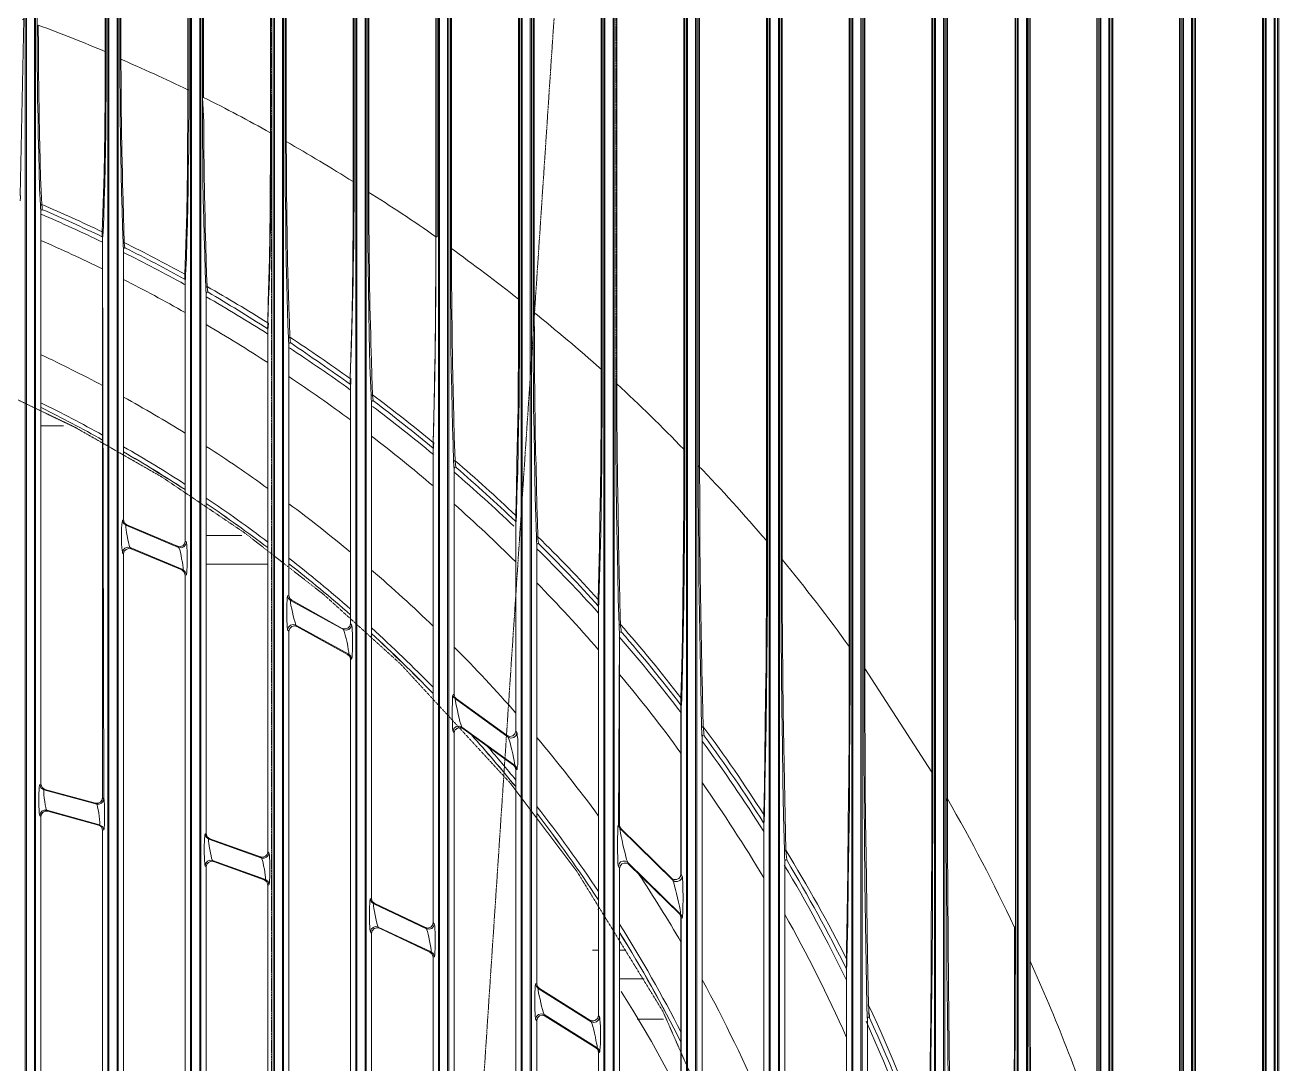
# Model space of a CAD drawing. Header units: millimetres. Extents: x 90740 to 167944, y -39332 to 25855.
# Drawn here: x 138427.2 to 138880.2, y 12309.7 to 12685.2 of the extents above; entities that cross this region are included whole.
import ezdxf

# ---------------------------------------------------------------- set-up
doc = ezdxf.new("R2010")
doc.units = ezdxf.units.MM
doc.linetypes.add('PDF_IMPORT', pattern=[1, 0.8, -0.2])
doc.layers.add('PDF4_Geometry', color=7, linetype='Continuous')

# ---------------------------------------------------------------- blocks, each defined once
blk = doc.blocks.new('200-A_10 bis 12')
at = {"layer": 'PDF4_Geometry', "lineweight": 13}
for p, q in [((6722.87, 2336.02), (6722.87, 3273.81)), ((6724.32, 2336.02), (6724.32, 3273.81)), ((6737.79, 2336.02), (6737.79, 3273.81)), ((6739.26, 2336.02), (6739.26, 3273.81)), ((6752.07, 3089.82), (6752.07, 3273.96)), ((6766.97, 3079.11), (6766.97, 3273.96)), ((6781.91, 3065.79), (6781.91, 3273.96)), ((6782.6, 3273.81), (6782.6, 2336.02)), ((6798.98, 2336.02), (6798.98, 3273.81)), ((6813.92, 2336.02), (6813.92, 3273.81)), ((6826.71, 3031.62), (6826.71, 3273.96)), ((6827.4, 2336.02), (6827.4, 3273.81)), ((6828.89, 2336.02), (6828.89, 3273.81)), ((6841.63, 3017.99), (6841.63, 3273.96)), ((6842.34, 2336.02), (6842.34, 3273.81)), ((6857.24, 3273.81), (6857.24, 2336.02)), ((6872.2, 3273.81), (6872.2, 2336.02)), ((6873.65, 2336.02), (6873.65, 3273.81)), ((6886.44, 2955.22), (6886.44, 3273.96)), ((6887.15, 3273.81), (6887.15, 2336.02)), ((6888.59, 2336.02), (6888.59, 3273.81)), ((6917.01, 2336.02), (6917.01, 3273.81)), ((6948.91, 3273.94), (6948.91, 2564.64)), ((6931.24, 2335.87), (6931.24, 3188.13)), ((6931.44, 3188.13), (6931.44, 2336.07)), ((6931.93, 2336.02), (6931.93, 3188.24)), ((6933.39, 2336.02), (6933.39, 3188.24)), ((6934.08, 3188.33), (6934.08, 2335.87)), ((6946.21, 2335.87), (6946.21, 3188.33)), ((6946.87, 2336.02), (6946.87, 3188.24)), ((6948.31, 2336.02), (6948.31, 3188.24))]:
    blk.add_line(p, q, dxfattribs=at)
for points in [[(6724.52, 2336.22), (6722.67, 2336.22), (6722.67, 3273.61), (6722.41, 3273.79), (6722.41, 3105.6), (6722.16, 3105.6), (6722.41, 3105.6), (6721.74, 3073.79), (6721.81, 3073.72), (6721.78, 3073.3), (6721.74, 3072.92), (6721.72, 3072.79)], [(6724.32, 3273.81), (6724.49, 3273.74), (6724.52, 3273.61), (6724.52, 2336.22), (6724.8, 2336.07), (6724.8, 2508.6), (6724.85, 2511.91), (6724.85, 2515.22), (6724.91, 2518.57), (6724.94, 2521.88), (6725, 2525.14), (6725.11, 2528.43), (6725.18, 2531.6), (6725.27, 2534.78), (6725.4, 2537.8), (6725.45, 2538.35), (6725.47, 2538.73), (6725.51, 2538.8)], [(6725.51, 3071.05), (6725.47, 3071.12), (6725.45, 3071.48), (6725.4, 3072.01), (6725.27, 3075.05), (6725.18, 3078.12), (6725.11, 3081.36), (6725, 3084.69), (6724.98, 3087.86), (6724.91, 3091.06), (6724.87, 3094.35), (6724.85, 3097.74), (6724.8, 3101.14), (6724.8, 3273.79), (6724.52, 3273.61)], [(6737.1, 3273.96), (6737.1, 3090.35), (6737.04, 3087.24), (6737.04, 3085.29), (6736.97, 3081.49), (6736.9, 3077.76), (6736.82, 3074.12), (6736.7, 3070.59), (6736.57, 3067.21), (6736.57, 3066.46), (6736.5, 3066.35), (6736.62, 3066.26), (6736.64, 3066.19), (6736.84, 2964.75), (6736.75, 2964.28), (6736.44, 2963.95), (6736.02, 2963.75), (6735.59, 2963.75), (6735.66, 2963.62), (6735.75, 2963.28), (6735.86, 2962.77), (6735.95, 2962.22), (6736.04, 2961.57), (6736.08, 2960.98), (6736.15, 2960.51), (6736.15, 2960.18), (6736.08, 2960.06), (6736.64, 2959.71), (6736.84, 2959.13)], [(6737.59, 2336.22), (6737.59, 3273.61)], [(6737.3, 3273.79), (6737.3, 3092.46), (6737.24, 3088.82), (6737.21, 3085.24), (6737.17, 3082.11), (6737.1, 3079), (6737.04, 3075.96), (6736.95, 3072.92), (6736.84, 3069.94), (6736.75, 3067.08), (6736.7, 3066.66), (6736.68, 3066.33), (6736.64, 3066.19), (6736.64, 2964.93), (6736.84, 2964.75), (6736.9, 2964.59), (6736.9, 2964.22), (6736.97, 2963.68), (6736.97, 2960.06), (6736.9, 2959.58), (6736.9, 2959.24), (6736.84, 2959.13), (6736.64, 2959.07)], [(6740.43, 3064.11), (6740.41, 3064.22), (6740.35, 3064.57), (6740.35, 3065.17), (6740.21, 3068.15), (6740.15, 3071.21), (6740.06, 3074.41), (6739.99, 3077.69), (6739.92, 3081.02), (6739.86, 3084.35), (6739.81, 3087.8), (6739.79, 3091.33), (6739.75, 3094.9), (6739.75, 3273.79), (6739.48, 3273.61), (6739.48, 2336.22)], [(6752.73, 3273.81), (6752.73, 2336.02), (6752.6, 2336.09), (6752.53, 2336.22), (6752.27, 2336.07), (6752.27, 2520.61), (6752.25, 2524.25), (6752.2, 2527.83), (6752.13, 2531.34), (6752.11, 2534.75), (6752.05, 2538.06), (6751.93, 2541.37), (6751.87, 2544.44), (6751.78, 2547.45), (6751.65, 2550.41), (6751.65, 2550.9), (6751.6, 2551.23), (6751.58, 2551.36)], [(6751.58, 3058.49), (6751.6, 3058.62), (6751.65, 3058.95), (6751.65, 3059.44), (6751.78, 3062.46), (6751.87, 3065.57), (6751.98, 3068.77), (6752.05, 3071.94), (6752.11, 3075.21), (6752.13, 3078.47), (6752.2, 3082.04), (6752.25, 3085.69), (6752.27, 3089.28), (6752.27, 3273.79), (6752.53, 3273.61), (6752.53, 2336.22)], [(6754.22, 3273.81), (6754.22, 2336.02), (6754.36, 2336.09), (6754.42, 2336.22)], [(6755.38, 2952.45), (6755.18, 2952.65), (6755.11, 2952.78), (6755.09, 2953.09), (6755.04, 2953.58), (6755.04, 2954.16), (6755.02, 2954.85), (6755.02, 2956.29), (6755.04, 2957), (6755.04, 2957.56), (6755.09, 2958), (6755.11, 2958.31), (6755.18, 2958.4), (6755.38, 2958.47), (6755.38, 3056.13), (6755.33, 3056.2), (6755.31, 3056.6), (6755.29, 3057.2), (6755.18, 3060.18), (6755.09, 3063.22), (6754.98, 3066.35), (6754.91, 3069.59), (6754.84, 3073.05), (6754.78, 3076.63), (6754.75, 3080.2), (6754.71, 3083.93), (6754.71, 3087.73), (6754.69, 3091.5), (6754.69, 3273.79)], [(6754.42, 3273.61), (6754.42, 2336.22), (6754.69, 2336.07), (6754.69, 2518.37), (6754.71, 2522.01), (6754.71, 2525.7), (6754.75, 2529.29), (6754.78, 2533), (6754.84, 2536.69), (6754.91, 2540.26), (6754.98, 2543.44), (6755.09, 2546.59), (6755.18, 2549.63), (6755.29, 2552.63)], [(6755.38, 3056.13), (6755.47, 3056.31), (6755.66, 3056.31), (6755.64, 3056.4), (6755.58, 3056.73), (6755.51, 3057.31), (6755.44, 3059.58), (6755.38, 3061.93), (6755.29, 3064.79), (6755.18, 3067.75), (6755.18, 3069.26), (6755.15, 3069.66), (6755.04, 3073.9), (6754.98, 3078.23), (6754.95, 3082.6), (6754.91, 3087.04), (6754.69, 3091.5), (6754.89, 3091.5), (6754.89, 3273.96)], [(6767.68, 3273.81), (6767.68, 2336.02), (6767.5, 2336.09), (6767.48, 2336.22)], [(6769.32, 3273.61), (6767.48, 3273.61), (6767.48, 2336.22)], [(6769.12, 3273.81), (6769.12, 2336.02), (6769.27, 2336.09), (6769.32, 2336.22)], [(6769.32, 3273.61), (6769.32, 2336.22), (6769.61, 2336.07), (6769.61, 2530.63), (6769.65, 2534.98), (6769.67, 2539.24), (6769.74, 2543.61), (6769.81, 2547.92), (6769.92, 2552.14), (6770.05, 2557.05), (6770.14, 2559.42), (6770.21, 2561.78), (6770.25, 2562.4), (6770.27, 2562.77), (6770.27, 2608.38)], [(6769.81, 3273.96), (6769.81, 3083.53), (6769.61, 3083.53)], [(6784.28, 2336.22), (6782.4, 2336.22), (6782.4, 3273.61)], [(6784.08, 3273.81), (6784.08, 2336.02), (6784.22, 2336.09), (6784.28, 2336.22)], [(6785.24, 3036.49), (6785.22, 3036.62), (6785.17, 3036.97), (6785.15, 3037.64), (6785.04, 3040.33), (6784.95, 3043.04), (6784.88, 3045.81), (6784.82, 3048.65), (6784.75, 3052.76), (6784.68, 3056.93), (6784.62, 3061.2), (6784.57, 3065.59), (6784.55, 3070.06), (6784.55, 3273.79), (6784.28, 3273.61), (6784.22, 3273.74), (6784.08, 3273.81)], [(6784.28, 3273.61), (6784.28, 2336.22), (6784.55, 2336.07), (6784.55, 2535.35), (6784.75, 2535.35)], [(6785.24, 2946.7), (6785.24, 3036.49), (6785.35, 3036.64), (6785.57, 3036.64), (6785.5, 3036.77), (6785.48, 3037.11), (6785.42, 3037.75), (6785.31, 3041.19), (6785.22, 3044.03), (6785.11, 3046.9), (6785.08, 3048.39), (6785.08, 3048.72), (6784.95, 3053.74), (6784.88, 3058.82), (6784.82, 3064.04), (6784.75, 3069.23), (6784.75, 3273.96)], [(6796.87, 3273.96), (6796.87, 3061.86), (6796.85, 3058.82), (6796.81, 3055.8), (6796.81, 3053.89), (6796.78, 3049.61), (6796.72, 3045.37), (6796.65, 3041.15), (6796.54, 3037.04), (6796.47, 3033.02), (6796.34, 3029.16), (6796.34, 3028.29), (6796.32, 3028.18), (6796.34, 3028.12), (6796.38, 3028.03), (6796.38, 2942.39), (6796.25, 2941.88)], [(6797.54, 3273.81), (6797.54, 2336.02), (6797.41, 2336.09), (6797.34, 2336.22), (6797.07, 2336.07), (6797.07, 2543.5), (6796.87, 2543.5)], [(6798.98, 3273.81), (6799.16, 3273.74), (6799.18, 3273.61), (6799.49, 3273.79), (6799.49, 3059.84), (6799.51, 3055.45), (6799.56, 3051.05), (6799.58, 3046.81), (6799.65, 3042.59), (6799.74, 3038.48), (6799.8, 3035.18), (6799.87, 3031.93), (6799.98, 3028.78), (6800.07, 3025.72), (6800.11, 3025.01), (6800.11, 3024.61), (6800.18, 3024.47)], [(6800.18, 2585.38), (6800.11, 2585.2), (6800.11, 2584.84), (6800.07, 2584.13), (6799.98, 2581.02), (6799.87, 2577.85), (6799.8, 2574.63), (6799.74, 2571.37), (6799.65, 2567.15), (6799.58, 2562.8), (6799.56, 2558.45), (6799.51, 2554.18), (6799.49, 2549.85), (6799.49, 2336.07), (6799.18, 2336.22), (6799.18, 3273.61)], [(6811.77, 3273.96), (6811.77, 3042.79), (6811.75, 3041.13), (6811.75, 3040.73), (6811.7, 3035.58), (6811.61, 3030.49), (6811.5, 3025.54), (6811.41, 3020.66), (6811.28, 3015.95), (6811.28, 3015.04), (6811.24, 3014.9), (6811.28, 3014.84), (6811.28, 2976.96), (6811.15, 2976.45)], [(6811.28, 3014.77), (6811.35, 3014.88), (6811.35, 3015.17), (6811.41, 3015.75), (6811.41, 3015.88), (6811.5, 3019.86), (6811.64, 3023.94), (6811.7, 3028.12), (6811.81, 3032.22), (6811.88, 3036.44), (6811.9, 3040.68), (6811.95, 3044.26), (6811.97, 3047.88), (6811.97, 3273.79), (6812.26, 3273.61), (6812.26, 2336.22)], [(6812.46, 3273.81), (6812.46, 2336.02), (6812.3, 2336.09), (6812.26, 2336.22), (6811.97, 2336.07), (6811.97, 2554.78), (6811.77, 2554.78)], [(6813.92, 3273.81), (6814.06, 3273.74), (6814.12, 3273.61), (6814.41, 3273.79), (6814.41, 3048.39), (6814.46, 3043.97), (6814.48, 3039.62), (6814.52, 3035.33), (6814.59, 3031.13), (6814.66, 3026.94), (6814.72, 3023.1), (6814.81, 3019.32), (6814.92, 3015.64), (6815.01, 3012.04), (6815.01, 3011.57), (6815.03, 3011.17), (6815.08, 3010.82), (6815.08, 2931.31)], [(6815.1, 2599.12), (6815.1, 2678.54), (6815.08, 2678.54), (6815.08, 2599.01), (6815.03, 2598.68), (6815.01, 2598.28), (6815.01, 2597.81), (6814.92, 2594.17), (6814.81, 2590.46), (6814.72, 2586.71), (6814.66, 2582.87), (6814.59, 2578.65), (6814.52, 2574.34), (6814.48, 2569.99), (6814.46, 2565.68), (6814.41, 2561.4), (6814.41, 2336.07), (6814.12, 2336.22), (6814.12, 3273.61)], [(6829.09, 2336.22), (6827.2, 2336.22), (6827.2, 3273.61), (6826.93, 3273.79), (6826.93, 3042.37), (6826.91, 3038.15), (6826.91, 3033.93), (6826.87, 3029.69), (6826.85, 3025.47), (6826.78, 3021.25), (6826.71, 3017.08), (6826.65, 3012.91), (6826.53, 3008.75), (6826.45, 3004.67), (6826.31, 3000.7)], [(6828.89, 3273.81), (6829.02, 3273.74), (6829.09, 3273.61), (6829.09, 2336.22)], [(6829.55, 3273.96), (6829.55, 3039.75), (6829.35, 3039.75), (6829.35, 3033.87), (6829.38, 3027.98), (6829.44, 3022.16), (6829.51, 3016.55), (6829.62, 3011), (6829.71, 3005.51), (6829.82, 3000.81), (6829.95, 2996.19), (6829.98, 2995.72), (6829.98, 2995.32), (6830.02, 2994.94), (6830.04, 2994.74), (6830.04, 2960.04), (6829.84, 2960.11), (6829.78, 2959.98), (6829.75, 2959.71), (6829.71, 2959.2), (6829.71, 2958.53), (6829.69, 2957.76), (6829.69, 2955.11), (6829.71, 2954.31), (6829.71, 2953.63), (6829.75, 2953.05), (6829.78, 2952.67), (6829.84, 2952.52), (6830.04, 2952.14)], [(6842.14, 2336.22), (6842.14, 3273.61)], [(6841.83, 3273.79), (6841.83, 3022.94), (6841.81, 3017.95), (6841.77, 3012.04), (6841.7, 3006.16), (6841.63, 3000.3), (6841.54, 2994.41), (6841.41, 2988.59), (6841.28, 2982.93), (6841.28, 2982.6), (6841.21, 2982), (6841.21, 2981.73), (6841.19, 2981.65), (6841.19, 2951.14), (6841.37, 2950.78), (6841.41, 2950.61), (6841.43, 2950.21), (6841.48, 2949.67), (6841.5, 2948.94), (6841.5, 2948.16), (6841.54, 2947.28), (6841.54, 2946.37), (6841.5, 2945.52), (6841.5, 2944.72), (6841.48, 2944.08), (6841.43, 2943.59), (6841.41, 2943.28), (6841.37, 2943.19), (6841.19, 2943.21), (6841.19, 2879.18)], [(6843.79, 3273.81), (6843.79, 2336.02), (6843.96, 2336.09), (6843.99, 2336.22)], [(6844.98, 2910.69), (6844.98, 2976.05), (6844.94, 2976.09), (6844.94, 2976.29), (6844.92, 2976.72), (6844.87, 2977.65), (6844.79, 2981.4), (6844.72, 2985.22), (6844.59, 2991.57), (6844.47, 2998.03), (6844.39, 3004.54), (6844.34, 3009.6), (6844.32, 3014.7), (6844.27, 3019.83), (6844.27, 3273.79)], [(6843.99, 3273.61), (6843.99, 2336.22), (6844.27, 2336.07), (6844.27, 2591.53), (6844.32, 2598.19), (6844.39, 2604.76), (6844.45, 2611.49), (6844.59, 2618.1), (6844.72, 2624.63), (6844.79, 2628.45), (6844.87, 2632.18), (6844.92, 2633.09), (6844.94, 2633.51), (6844.94, 2633.76), (6844.98, 2633.8)], [(6857.06, 2336.22), (6857.06, 3273.61)], [(6856.57, 3273.96), (6856.57, 3000.3), (6856.55, 2994.59), (6856.51, 2988.91), (6856.44, 2983.24), (6856.37, 2977.83), (6856.31, 2972.41), (6856.22, 2967.13), (6856.11, 2961.89), (6856.11, 2960.51), (6856.09, 2960.44), (6856.11, 2960.38)], [(6856.77, 3273.79), (6856.77, 3000.43), (6856.71, 2994.88), (6856.66, 2989.33), (6856.62, 2983.84), (6856.51, 2978.23), (6856.44, 2972.68), (6856.31, 2967.19), (6856.22, 2961.82), (6856.17, 2961.11), (6856.15, 2960.6), (6856.11, 2960.4), (6856.11, 2902.69)], [(6858.75, 3273.81), (6858.75, 2336.02), (6858.88, 2336.09), (6858.95, 2336.22)], [(6859.88, 2867.28), (6859.88, 2953.71), (6859.84, 2954.05), (6859.82, 2954.58), (6859.82, 2955.38), (6859.68, 2961.69), (6859.55, 2968.04), (6859.48, 2974.45), (6859.39, 2980.94), (6859.33, 2987.62), (6859.26, 2994.41), (6859.22, 3001.21), (6859.22, 3273.79)], [(6858.95, 3273.61), (6858.95, 2336.22), (6859.22, 2336.07), (6859.22, 2608.44), (6859.26, 2615.06), (6859.33, 2621.61), (6859.35, 2628.14), (6859.44, 2634.82), (6859.55, 2641.44), (6859.68, 2647.97), (6859.82, 2654.43), (6859.82, 2655.25), (6859.84, 2655.76), (6859.88, 2656.14), (6859.88, 2742.57)], [(6859.42, 3273.96), (6859.42, 3005.98), (6859.44, 2999.59), (6859.48, 2993.21), (6859.55, 2986.82), (6859.62, 2980.47), (6859.75, 2974.19), (6859.82, 2967.9), (6859.95, 2961.64), (6860.1, 2955.45), (6860.15, 2954.78), (6860.22, 2954.16), (6860.24, 2953.83), (6860.28, 2953.65), (6860.04, 2953.71), (6859.88, 2953.52)], [(6871.54, 3273.96), (6871.54, 2984.42), (6871.52, 2976.58), (6871.47, 2968.79), (6871.38, 2960.38), (6871.27, 2951.98), (6871.18, 2943.72), (6871.05, 2937.6), (6871.05, 2934.07), (6871.01, 2934), (6871.05, 2933.95)], [(6872.01, 2336.22), (6872.01, 3273.61)], [(6871.72, 3273.79), (6871.72, 2985.15), (6871.67, 2978.07), (6871.61, 2970.97), (6871.58, 2963.95), (6871.47, 2956.8), (6871.38, 2949.67), (6871.27, 2942.61), (6871.12, 2935.66), (6871.12, 2934.67), (6871.07, 2934.15), (6871.05, 2933.95), (6871.05, 2860.6)], [(6874.85, 2927.43), (6874.74, 2927.4), (6874.62, 2934.75), (6874.51, 2942.21), (6874.38, 2949.67), (6874.31, 2957.22), (6874.25, 2964.95), (6874.18, 2972.68), (6874.18, 2980.47), (6874.16, 2988.26), (6874.16, 3273.79), (6873.89, 3273.61), (6873.89, 2336.22)], [(6874.36, 3273.96), (6874.36, 2986.26), (6874.38, 2979.87), (6874.43, 2973.47), (6874.45, 2967.1), (6874.51, 2960.73), (6874.62, 2954.43), (6874.71, 2945.37), (6874.87, 2936.37), (6875.05, 2927.43), (6875.07, 2926.74), (6875.11, 2926.1), (6875.18, 2925.56), (6875.18, 2925.27), (6875.2, 2925.16), (6875.2, 2925.21), (6875.18, 2925.3), (6875, 2926.03)], [(6885.95, 2711.8), (6885.97, 2711.77), (6886.01, 2711.6), (6886.01, 2711.15), (6886.04, 2710.47), (6886.08, 2709.69), (6886.08, 2709.42), (6886.17, 2700.96), (6886.28, 2692.44), (6886.41, 2683.91), (6886.48, 2675.32), (6886.57, 2666.59), (6886.61, 2657.87), (6886.64, 2649.08), (6886.64, 2336.07), (6886.95, 2336.22), (6886.95, 3273.61)], [(6887.15, 3273.81), (6886.97, 3273.74), (6886.95, 3273.61), (6886.64, 3273.79), (6886.64, 2960.91), (6886.61, 2952.25), (6886.57, 2943.59), (6886.5, 2935), (6886.41, 2926.29), (6886.28, 2917.64), (6886.17, 2909.02), (6886.08, 2900.45)], [(6888.79, 2336.22), (6888.79, 3273.61), (6889.08, 3273.79), (6889.08, 2956.96), (6889.12, 2949.21), (6889.15, 2941.48), (6889.19, 2933.75), (6889.28, 2926.03), (6889.39, 2913.33), (6889.52, 2900.7), (6889.68, 2888.04), (6889.68, 2886.62), (6889.72, 2885.93), (6889.74, 2885.31)], [(6889.74, 2884.6), (6889.94, 2884.78), (6890.14, 2884.67), (6890.14, 2884.91), (6890.08, 2885.38), (6890.08, 2885.98), (6890.03, 2886.64), (6889.97, 2888.08), (6889.86, 2898.72), (6889.72, 2909.42), (6889.61, 2920.08), (6889.48, 2930.85), (6889.41, 2939.31), (6889.35, 2947.83), (6889.32, 2956.36), (6889.28, 2962.75), (6889.28, 2964.35), (6889.08, 2964.75), (6889.28, 2964.75), (6889.28, 3273.96)], [(6900.91, 2833.58), (6900.96, 2839.93), (6901.02, 2852.67), (6901.11, 2865.37), (6901.18, 2878.05), (6901.25, 2890.68), (6901.31, 2903.36), (6901.33, 2912.88), (6901.38, 2922.45), (6901.38, 2941.57), (6901.58, 2941.57), (6901.58, 3273.79), (6901.87, 3273.61), (6901.87, 2336.22)], [(6902.07, 3273.81), (6902.07, 2336.02), (6901.93, 2336.09), (6901.87, 2336.22), (6901.58, 2336.07), (6901.58, 2668.26), (6901.38, 2668.26)], [(6903.75, 3273.61), (6903.75, 2336.22)], [(6904.51, 2804.91), (6904.49, 2818.5), (6904.44, 2832.07), (6904.42, 2845.01), (6904.35, 2857.91), (6904.29, 2870.83), (6904.18, 2883.73), (6904.15, 2894.03), (6904.09, 2904.36), (6904.04, 2914.71), (6904.02, 2925.03), (6904.02, 3273.79), (6903.75, 3273.61), (6903.69, 3273.74), (6903.55, 3273.81)], [(6903.55, 3273.81), (6903.55, 2336.02), (6903.69, 2336.09), (6903.75, 2336.22)], [(6904.22, 3273.96), (6904.22, 2925.07), (6904.29, 2914.73), (6904.35, 2904.4), (6904.38, 2894.06), (6904.44, 2883.73), (6904.55, 2870.83), (6904.64, 2857.96), (6904.71, 2845.01), (6904.75, 2832.11), (6904.78, 2830.54), (6904.78, 2814.59), (6904.82, 2804.91)], [(6916.3, 2903.89), (6916.3, 3273.96)], [(6918.65, 2336.22), (6916.81, 2336.22), (6916.81, 3273.61), (6916.5, 3273.79), (6916.5, 2891.53), (6916.48, 2879.16), (6916.48, 2866.79), (6916.43, 2854.4), (6916.41, 2837.93), (6916.37, 2821.41), (6916.34, 2804.91), (6916.37, 2800.61), (6916.37, 2784.8), (6916.41, 2769.03), (6916.43, 2753.27), (6916.48, 2741.42), (6916.48, 2729.63), (6916.5, 2717.79), (6916.5, 2336.07), (6916.81, 2336.22), (6916.88, 2336.09), (6917.01, 2336.09)], [(6918.65, 3273.61), (6918.65, 2336.22), (6918.96, 2336.07), (6918.96, 2727.85), (6918.99, 2740.55), (6918.99, 2753.27), (6919.03, 2772.32), (6919.05, 2791.42), (6919.05, 2819.9), (6919.03, 2834.84), (6918.99, 2849.83), (6918.99, 2864.77), (6918.96, 2879.76), (6918.96, 3273.79), (6918.65, 3273.61), (6918.63, 3273.74), (6918.45, 3273.81)], [(6918.45, 3273.81), (6918.45, 2336.02), (6918.63, 2336.09), (6918.65, 2336.22)], [(6919.14, 3273.96), (6919.14, 2892.72), (6919.18, 2886.31), (6919.18, 2873.54), (6919.21, 2860.73), (6919.25, 2842.15), (6919.27, 2823.54), (6919.27, 2779.07), (6919.25, 2762.62), (6919.21, 2746.21), (6919.18, 2729.76), (6919.14, 2715.15)], [(6949.18, 2565.17), (6949.18, 3200.52)], [(6933.59, 2336.22), (6931.71, 2336.22), (6931.71, 3188.04), (6931.44, 3188.13), (6931.44, 2336.07), (6931.71, 2336.22), (6931.77, 2336.09), (6931.93, 2336.09)], [(6948.51, 2336.22), (6946.67, 2336.22), (6946.67, 3188.04), (6946.38, 3188.13), (6946.38, 2336.07), (6946.67, 2336.22), (6946.74, 2336.09), (6946.87, 2336.02), (6946.87, 2336.09)], [(6948.58, 3188.46), (6948.76, 3188.44), (6948.78, 3188.37), (6948.78, 3188.17), (6948.51, 3188.04), (6948.51, 2336.22), (6948.91, 2335.87)], [(6739.95, 3098.5), (6739.99, 3094.28), (6740.01, 3090.04), (6740.06, 3085.89), (6740.1, 3081.76), (6740.21, 3077.76), (6740.21, 3077.36), (6740.23, 3075.87), (6740.35, 3072.92), (6740.41, 3070.06), (6740.48, 3067.61), (6740.57, 3065.26), (6740.63, 3064.7), (6740.68, 3064.37), (6740.7, 3064.31), (6740.55, 3064.31), (6740.43, 3064.11)], [(6751.45, 3010.82), (6751.58, 3011.31), (6751.58, 3058.49), (6751.54, 3058.6), (6751.45, 3058.69), (6751.51, 3058.8), (6751.51, 3059.55), (6751.65, 3063.08), (6751.74, 3066.81), (6751.85, 3070.61), (6751.93, 3074.54), (6751.98, 3078.51), (6752, 3078.91), (6752, 3083.6), (6752.05, 3086.73), (6752.07, 3089.82)], [(6766.5, 3049.65), (6766.48, 3049.78), (6766.41, 3049.85), (6766.43, 3049.96), (6766.48, 3050.25), (6766.48, 3050.76), (6766.57, 3054.54), (6766.68, 3058.47), (6766.77, 3062.48), (6766.88, 3066.66), (6766.9, 3070.88), (6766.9, 3071.25), (6766.94, 3072.79), (6766.94, 3075.94), (6766.97, 3079.11)], [(6781.44, 3039.55), (6781.42, 3039.66), (6781.38, 3039.75), (6781.38, 3040.13), (6781.42, 3040.59), (6781.38, 3040.66), (6781.51, 3044.5), (6781.64, 3048.52), (6781.71, 3052.63), (6781.77, 3056.85), (6781.84, 3061.13), (6781.86, 3065.46), (6781.91, 3065.79)], [(6740.43, 2911.4), (6740.43, 3009.02), (6740.21, 3009.22), (6740.21, 3009.35), (6740.15, 3009.67), (6740.1, 3010.15), (6740.08, 3010.75), (6740.08, 3013.64), (6740.1, 3014.24), (6740.15, 3014.7), (6740.21, 3014.97), (6740.21, 3015.1), (6740.43, 3015.15), (6740.43, 3064.15)], [(6800.18, 2983.58), (6800.18, 3024.47), (6800.27, 3024.67), (6800.51, 3024.61), (6800.47, 3024.76), (6800.4, 3025.14), (6800.34, 3025.81), (6800.18, 3030.22), (6800.11, 3033.33), (6800.05, 3036.51), (6799.98, 3038.11), (6799.98, 3038.51), (6799.87, 3043.52), (6799.8, 3048.65), (6799.74, 3053.83), (6799.71, 3059.04), (6799.69, 3064.31)], [(6814.61, 3052.76), (6814.66, 3047.54), (6814.68, 3042.37), (6814.75, 3037.17), (6814.81, 3032.07), (6814.88, 3027.01), (6814.92, 3026.54), (6814.95, 3024.74), (6815.01, 3021.19), (6815.1, 3017.68), (6815.21, 3014.88), (6815.28, 3012.11), (6815.3, 3011.66), (6815.34, 3011.31), (6815.41, 3010.95), (6815.43, 3010.82), (6815.21, 3010.86), (6815.08, 3010.69)], [(6729.58, 3032.13), (6725.51, 3032.13)], [(6826.25, 2999.5), (6826.2, 2999.56), (6826.18, 2999.63), (6826.2, 2999.72), (6826.2, 3000.76), (6826.33, 3005.51), (6826.45, 3010.35), (6826.51, 3015.35), (6826.6, 3020.43), (6826.65, 3025.54), (6826.65, 3026.01), (6826.67, 3027.85), (6826.71, 3031.62)], [(6844.98, 2976.05), (6845.12, 2976.25), (6845.34, 2976.18), (6845.32, 2976.18), (6845.27, 2976.43), (6845.25, 2976.83), (6845.18, 2977.74), (6845.01, 2983.31), (6845.01, 2984.89), (6844.98, 2985.24), (6844.85, 2991.77), (6844.72, 2998.43), (6844.61, 3005.11), (6844.54, 3011.71), (6844.52, 3018.32), (6844.47, 3024.94)], [(6841.19, 2981.65), (6841.14, 2981.71), (6841.14, 2983), (6841.28, 2988.59), (6841.41, 2994.28), (6841.48, 3000.1), (6841.54, 3006.02), (6841.61, 3012), (6841.63, 3017.99)], [(6740.21, 3015.1), (6740.41, 3014.55), (6740.83, 3014.17), (6740.83, 3013.82), (6740.88, 3013.37), (6740.97, 3012.84), (6741.08, 3012.24), (6741.21, 3011.6), (6741.34, 3011.06), (6741.43, 3010.6), (6741.52, 3010.26), (6741.63, 3010.13), (6741.14, 3010.2), (6740.68, 3010.06), (6740.35, 3009.67), (6740.21, 3009.22)], [(6740.43, 3015.15), (6740.61, 3014.57), (6741.03, 3014.24), (6750.18, 3010.4), (6750.65, 3010.33)], [(6741.03, 3014.22), (6740.61, 3014.57)], [(6750.16, 3010.4), (6750.65, 3010.33), (6751.11, 3010.46), (6751.45, 3010.82), (6751.58, 3011.33)], [(6751.78, 3005.2), (6751.58, 3005.78), (6751.16, 3006.16), (6751.18, 3006.25), (6751.18, 3006.51), (6751.11, 3006.96), (6751.05, 3007.49), (6750.91, 3008.09), (6750.82, 3008.69), (6750.69, 3009.29), (6750.58, 3009.73), (6750.45, 3010.02), (6750.38, 3010.15), (6750.85, 3010.09), (6751.31, 3010.26), (6751.65, 3010.62), (6751.78, 3011.11)], [(6751.58, 3005.18), (6751.78, 3005.2), (6751.8, 3005.31), (6751.87, 3005.62), (6751.87, 3006.05), (6751.91, 3006.65), (6751.93, 3007.36), (6751.93, 3008.82), (6751.91, 3009.55), (6751.87, 3010.13), (6751.87, 3010.62), (6751.8, 3010.95), (6751.78, 3011.11), (6751.58, 3011.31)], [(6755.38, 3012.33), (6761.79, 3012.33)], [(6740.55, 3009.49), (6740.43, 3009.02)], [(6740.55, 3009.49), (6740.9, 3009.82)], [(6741.34, 3010), (6740.9, 3009.82)], [(6741.34, 3010), (6741.83, 3009.93), (6750.98, 3006.11)], [(6815.1, 2931.31), (6815.1, 3010.69)], [(6766.48, 3007.16), (6755.38, 3007.16)], [(6750.96, 3006.11), (6751.38, 3005.71), (6751.58, 3005.18), (6751.58, 2909.49)], [(6770.45, 3000.96), (6770.27, 3001.47), (6770.07, 3001.43), (6770.07, 3001.34), (6770.01, 3001.03), (6769.99, 3000.56), (6769.94, 2999.96), (6769.94, 2996.92), (6769.99, 2996.25), (6770.01, 2995.74), (6770.07, 2995.41), (6770.07, 2995.28), (6770.27, 2995.01), (6770.45, 2995.52)], [(6770.07, 3001.43), (6770.25, 3000.94), (6770.61, 3000.56), (6770.61, 3000.16), (6770.67, 2999.7), (6770.81, 2999.1), (6770.94, 2998.45), (6771.07, 2997.79), (6771.23, 2997.16), (6771.41, 2996.65), (6771.5, 2996.28), (6771.56, 2996.12), (6771.07, 2996.25), (6770.61, 2996.12), (6770.25, 2995.74), (6770.07, 2995.28)], [(6770.32, 3001.47), (6770.45, 3000.96), (6770.81, 3000.61)], [(6826.31, 3000.74), (6826.31, 2999.9), (6826.25, 2999.59), (6826.25, 2925.56)], [(6770.32, 2904.49), (6770.32, 2995.01), (6770.27, 2995.01), (6770.27, 2904.49), (6770.32, 2904.54), (6770.52, 2903.89)], [(6770.32, 2995.01), (6770.45, 2995.52), (6770.81, 2995.86), (6771.3, 2995.99), (6771.76, 2995.88)], [(6770.81, 2995.86), (6771.3, 2996.01), (6771.76, 2995.88)], [(6781.64, 2989.99), (6781.51, 2990.5), (6781.11, 2990.86), (6781.15, 2990.97), (6781.11, 2991.26), (6781.04, 2991.75), (6780.95, 2992.35), (6780.82, 2993.01), (6780.64, 2993.68), (6780.49, 2994.3), (6780.35, 2994.81), (6780.22, 2995.14), (6780.15, 2995.32), (6780.64, 2995.21), (6781.15, 2995.34), (6781.51, 2995.68), (6781.64, 2996.19)], [(6781.44, 2996.45), (6781.31, 2995.92)], [(6781.44, 2996.41), (6781.64, 2996.19), (6781.69, 2996.05), (6781.71, 2995.68), (6781.73, 2995.19), (6781.77, 2994.55), (6781.77, 2993.81), (6781.8, 2993.01), (6781.77, 2992.24), (6781.77, 2991.5), (6781.73, 2990.86), (6781.71, 2990.39), (6781.69, 2990.1), (6781.64, 2989.99), (6781.44, 2989.99)], [(6781.44, 2989.99), (6781.31, 2990.5), (6780.91, 2990.84), (6781.31, 2990.46), (6781.44, 2989.99), (6781.44, 2901.98), (6781.35, 2901.56), (6781.04, 2901.18), (6780.62, 2901.03), (6780.15, 2901.05)], [(6871.72, 2992.24), (6871.54, 2992.24)], [(6874.36, 2988.26), (6874.16, 2988.26), (6874.36, 2988.26), (6886.44, 2969.57)], [(6800.18, 2983.58), (6799.98, 2983.58), (6799.91, 2983.49), (6799.87, 2983.18), (6799.85, 2982.64), (6799.85, 2981.98), (6799.8, 2981.2), (6799.8, 2979.49), (6799.85, 2978.69), (6799.85, 2978.03), (6799.87, 2977.45), (6799.91, 2977.09), (6799.98, 2976.89), (6800.18, 2976.63)], [(6799.98, 2983.58), (6800.07, 2983.13), (6800.38, 2982.78), (6800.34, 2982.71), (6800.38, 2982.4), (6800.47, 2981.98), (6800.6, 2981.4), (6800.74, 2980.74), (6800.87, 2980), (6801.07, 2979.34), (6801.2, 2978.69), (6801.36, 2978.23), (6801.47, 2977.87), (6801.53, 2977.69), (6801.05, 2977.89), (6800.51, 2977.8), (6800.11, 2977.43), (6799.98, 2976.89)], [(6800.6, 2982.78), (6800.27, 2983.13), (6800.18, 2983.58)], [(6811.28, 2976.98), (6811.15, 2976.45), (6810.75, 2976.12), (6810.22, 2975.98), (6809.73, 2976.18), (6800.58, 2982.78), (6800.27, 2983.13)], [(6800.85, 2894.57), (6800.34, 2894.97), (6800.18, 2895.5), (6800.18, 2976.63), (6800.31, 2977.12), (6800.74, 2977.49), (6801.22, 2977.58), (6801.73, 2977.43)], [(6801.73, 2977.43), (6801.22, 2977.63), (6800.71, 2977.49), (6800.31, 2977.12)], [(6811.28, 2970.01), (6811.5, 2970.01), (6811.55, 2970.1), (6811.57, 2970.43), (6811.64, 2970.94), (6811.64, 2971.61), (6811.68, 2972.41), (6811.68, 2974.07), (6811.64, 2974.87), (6811.64, 2975.58), (6811.57, 2976.16), (6811.55, 2976.52), (6811.5, 2976.69), (6811.28, 2976.96)], [(6811.5, 2970.01), (6811.41, 2970.48), (6811.08, 2970.81), (6811.1, 2970.9), (6811.08, 2971.17), (6811.02, 2971.63), (6810.88, 2972.21), (6810.75, 2972.88), (6810.59, 2973.59), (6810.42, 2974.27), (6810.26, 2974.87), (6810.13, 2975.38), (6809.99, 2975.72), (6809.93, 2975.9), (6810.42, 2975.72), (6810.95, 2975.83), (6811.35, 2976.18), (6811.5, 2976.69)], [(6811.28, 2970.01), (6811.22, 2970.48), (6810.88, 2970.81), (6811.17, 2970.48), (6811.28, 2970.01), (6811.28, 2892.19), (6811.17, 2891.77)], [(6725.51, 2961.55), (6725.31, 2961.71), (6725.25, 2961.84), (6725.2, 2962.22), (6725.18, 2962.75), (6725.14, 2963.42), (6725.14, 2965.68), (6725.18, 2966.35), (6725.2, 2966.86), (6725.25, 2967.19), (6725.31, 2967.33), (6725.51, 2967.39)], [(6725.31, 2967.33), (6725.51, 2966.73), (6726.05, 2966.35), (6726, 2966.26), (6726, 2965.93), (6726.05, 2965.46), (6726.11, 2964.88), (6726.2, 2964.26), (6726.27, 2963.64), (6726.4, 2963.15), (6726.47, 2962.82), (6726.56, 2962.68), (6726.11, 2962.68), (6725.67, 2962.48), (6725.4, 2962.15), (6725.31, 2961.71)], [(6726.22, 2966.41), (6725.71, 2966.79), (6725.51, 2967.39)], [(6735.35, 2963.95), (6726.22, 2966.41), (6726.05, 2966.35), (6735.59, 2963.75), (6735.39, 2963.95)], [(6735.39, 2963.95), (6726.22, 2966.41)], [(6735.35, 2963.95), (6735.82, 2963.95)], [(6736.24, 2964.13), (6736.5, 2964.48), (6736.64, 2964.93), (6736.55, 2964.48), (6736.24, 2964.13), (6735.82, 2963.95)], [(6726.76, 2962.48), (6726.29, 2962.51), (6725.91, 2962.31), (6725.6, 2961.97), (6725.51, 2961.51)], [(6725.51, 2961.55), (6725.6, 2961.97), (6725.87, 2962.31), (6726.29, 2962.51)], [(6725.51, 2961.55), (6725.51, 2860.93), (6725.6, 2860.46)], [(6726.74, 2962.48), (6735.88, 2960), (6736.42, 2959.64), (6736.64, 2959.07)], [(6736.64, 2959.07), (6736.64, 2860.13)], [(6830.04, 2960.04), (6830.11, 2959.67)], [(6830.33, 2959.33), (6830.11, 2959.67)], [(6765.66, 2954.16), (6765.19, 2954.23), (6756.04, 2957.53), (6755.53, 2957.87), (6755.18, 2958.4), (6755.33, 2957.82), (6755.84, 2957.47), (6755.78, 2957.36), (6755.78, 2957.09), (6755.84, 2956.69), (6755.91, 2956.16), (6756, 2955.6), (6756.13, 2954.98), (6756.24, 2954.45), (6756.33, 2954.03), (6756.44, 2953.71), (6756.51, 2953.58), (6756.04, 2953.65), (6755.58, 2953.45), (6755.29, 2953.12), (6755.18, 2952.65)], [(6755.53, 2957.87), (6755.38, 2958.47)], [(6766.48, 2955.16), (6766.39, 2954.69), (6766.08, 2954.36), (6765.66, 2954.16), (6765.15, 2954.23)], [(6766.7, 2949.21), (6766.54, 2949.76), (6766.06, 2950.14), (6766.08, 2950.25), (6766.08, 2950.52), (6766.01, 2950.92), (6765.94, 2951.45), (6765.88, 2952.01), (6765.74, 2952.6), (6765.66, 2953.16), (6765.52, 2953.58), (6765.41, 2953.91), (6765.39, 2954.03), (6765.86, 2953.98), (6766.28, 2954.16), (6766.57, 2954.49), (6766.7, 2954.96)], [(6885.95, 2898.14), (6885.97, 2898.32), (6885.97, 2900.85), (6886.01, 2902.43), (6886.08, 2908.64), (6886.17, 2916.97), (6886.28, 2925.36), (6886.35, 2933.8), (6886.37, 2940.88), (6886.41, 2948.03), (6886.44, 2955.22)], [(6756.71, 2953.38), (6756.24, 2953.45), (6755.78, 2953.25), (6755.47, 2952.92), (6755.38, 2952.45), (6755.38, 2857.96)], [(6830.04, 2952.14), (6830.15, 2952.58), (6830.44, 2952.96), (6830.86, 2953.12), (6831.33, 2953.12), (6831.73, 2952.85)], [(6830.04, 2883.67), (6830.04, 2952.14)], [(6765.86, 2950.07), (6766.32, 2949.74), (6766.48, 2949.14)], [(6765.86, 2950.07), (6766.34, 2949.74), (6766.5, 2949.14), (6766.48, 2949.14), (6766.48, 2856.85), (6766.5, 2856.85), (6766.34, 2856.31)], [(6839.46, 2950.41), (6839.86, 2950.18), (6840.32, 2950.14), (6840.74, 2950.34)], [(6841.37, 2943.19), (6841.28, 2943.59), (6841.08, 2943.88), (6841.08, 2943.99), (6841.06, 2944.26), (6840.99, 2944.72), (6840.86, 2945.32), (6840.72, 2946.03), (6840.52, 2946.83), (6840.34, 2947.61), (6840.14, 2948.36), (6839.99, 2949.01), (6839.86, 2949.54), (6839.72, 2949.87), (6839.66, 2950.05), (6840.06, 2949.81), (6840.52, 2949.76), (6840.94, 2949.98), (6841.28, 2950.32), (6841.37, 2950.78)], [(6841.08, 2950.67), (6841.14, 2951.14)], [(6785.37, 2940.9), (6785.24, 2940.44), (6785.02, 2940.68), (6784.97, 2940.82), (6784.95, 2941.15), (6784.91, 2941.61), (6784.88, 2942.28), (6784.88, 2945.19), (6784.91, 2945.79), (6784.95, 2946.25), (6784.97, 2946.57), (6785.02, 2946.65), (6785.24, 2946.7)], [(6785.02, 2946.65), (6785.17, 2946.12), (6785.62, 2945.77), (6785.57, 2945.66), (6785.57, 2945.39), (6785.64, 2944.92), (6785.75, 2944.39), (6785.86, 2943.72), (6785.99, 2943.08), (6786.13, 2942.52), (6786.26, 2942.06), (6786.37, 2941.73), (6786.44, 2941.55), (6785.97, 2941.68), (6785.5, 2941.5), (6785.17, 2941.15), (6785.02, 2940.68)], [(6785.24, 2946.7), (6785.37, 2946.17), (6785.82, 2945.79)], [(6796.25, 2941.88), (6795.92, 2941.55), (6795.45, 2941.37), (6794.96, 2941.48), (6785.82, 2945.79)], [(6826.25, 2944.72), (6826.11, 2944.72)], [(6840.88, 2943.92), (6841.08, 2943.59), (6841.14, 2943.21)], [(6841.08, 2943.59), (6841.19, 2943.21), (6841.14, 2943.21), (6841.14, 2879.18), (6841.19, 2879.18)], [(6785.24, 2940.42), (6785.37, 2940.9), (6785.7, 2941.28), (6786.17, 2941.41), (6786.66, 2941.35), (6795.78, 2937)], [(6786.66, 2941.35), (6786.17, 2941.44), (6785.7, 2941.28)], [(6795.92, 2941.55), (6795.43, 2941.37), (6794.92, 2941.48)], [(6796.58, 2936.18), (6796.41, 2936.71), (6795.98, 2937.06), (6796.01, 2937.17), (6795.98, 2937.44), (6795.94, 2937.86), (6795.85, 2938.44), (6795.72, 2939.08), (6795.58, 2939.71), (6795.45, 2940.28), (6795.32, 2940.77), (6795.23, 2941.08), (6795.16, 2941.24), (6795.65, 2941.15), (6796.12, 2941.3), (6796.45, 2941.68), (6796.58, 2942.15)], [(6796.38, 2936.13), (6796.58, 2936.18), (6796.61, 2936.26), (6796.67, 2936.53), (6796.67, 2937), (6796.72, 2937.6), (6796.74, 2938.31), (6796.74, 2939.84), (6796.72, 2940.55), (6796.67, 2941.17), (6796.67, 2941.68), (6796.61, 2942.01), (6796.58, 2942.15), (6796.38, 2942.39)], [(6785.24, 2761.55), (6785.24, 2848.25), (6785.02, 2848.43), (6784.97, 2848.56), (6784.95, 2848.9), (6784.91, 2849.43), (6784.88, 2850.07), (6784.88, 2852.29), (6784.91, 2852.94), (6784.95, 2853.47), (6784.97, 2853.8), (6785.02, 2853.91), (6785.24, 2854), (6785.24, 2940.44)], [(6795.78, 2937.04), (6796.21, 2936.66), (6796.38, 2936.13), (6796.38, 2852.54)], [(6825.16, 2937.4), (6826.25, 2937.4)], [(6830.04, 2937.4), (6831.17, 2937.4)], [(6834.51, 2932.22), (6830.04, 2932.22)], [(6815.08, 2924.63), (6814.88, 2924.9), (6814.88, 2925.07), (6814.81, 2925.43), (6814.79, 2925.96), (6814.75, 2926.61), (6814.75, 2929.74), (6814.79, 2930.38), (6814.81, 2930.89), (6814.88, 2931.18), (6814.88, 2931.31), (6815.1, 2931.31)], [(6814.88, 2931.31), (6815.01, 2930.82), (6815.34, 2930.45), (6815.34, 2930.38), (6815.37, 2930.11), (6815.41, 2929.67), (6815.54, 2929.14), (6815.68, 2928.54), (6815.83, 2927.87), (6815.97, 2927.23), (6816.1, 2926.67), (6816.23, 2926.21), (6816.37, 2925.9), (6816.43, 2925.76), (6815.94, 2925.9), (6815.41, 2925.76), (6815.03, 2925.41), (6814.88, 2924.9)], [(6815.08, 2931.31), (6815.21, 2930.82), (6815.57, 2930.45)], [(6815.21, 2930.82), (6815.1, 2931.31)], [(6824.69, 2924.72), (6815.54, 2930.45)], [(6830.31, 2929.91), (6832.42, 2926.54), (6835.82, 2920.86), (6841.5, 2910.44)], [(6874.85, 2925.1), (6874.8, 2925.16), (6874.78, 2925.5), (6874.78, 2926.01), (6874.74, 2926.67), (6874.74, 2927.4)], [(6815.61, 2925.5), (6815.23, 2925.14), (6815.08, 2924.63), (6815.23, 2925.16), (6815.61, 2925.5), (6816.14, 2925.63), (6816.63, 2925.5), (6825.78, 2919.75), (6826.11, 2919.41)], [(6816.63, 2925.47), (6816.14, 2925.63)], [(6826.45, 2918.9), (6826.31, 2919.41), (6825.98, 2919.75), (6825.98, 2920.12), (6825.91, 2920.54), (6825.78, 2921.06), (6825.69, 2921.68), (6825.51, 2922.37), (6825.38, 2922.99), (6825.22, 2923.56), (6825.09, 2924.03), (6824.96, 2924.32), (6824.89, 2924.45), (6825.42, 2924.32), (6825.91, 2924.43), (6826.31, 2924.83), (6826.45, 2925.3)], [(6826.25, 2925.56), (6826.45, 2925.3), (6826.47, 2925.16), (6826.51, 2924.79), (6826.53, 2924.25), (6826.58, 2923.59), (6826.58, 2920.48), (6826.53, 2919.81), (6826.51, 2919.35), (6826.47, 2919.01), (6826.45, 2918.9), (6826.25, 2918.9)], [(6833.22, 2924.9), (6837.97, 2924.9)], [(6826.25, 2918.9), (6826.25, 2846.92), (6826.05, 2846.34), (6825.62, 2845.99), (6825.02, 2845.92)], [(6826.11, 2919.41), (6826.25, 2918.9)]]:
    blk.add_lwpolyline(points, dxfattribs=at)
for points in [[(6739.95, 3273.96), (6739.95, 3098.5), (6739.75, 3098.5, -0.008397), (6752.07, 3092.88), (6752.27, 3092.88)], [(6782.11, 3076.29), (6781.91, 3076.29, 0.009788), (6769.81, 3083.53), (6769.85, 3079.14), (6769.85, 3074.78), (6769.92, 3070.41), (6769.99, 3066.13), (6770.07, 3061.89), (6770.19, 3057.78), (6770.19, 3057.44), (6770.21, 3056.07), (6770.27, 3053.47), (6770.39, 3050.85), (6770.47, 3048.19), (6770.54, 3047.61), (6770.54, 3047.54), (6770.58, 3047.21), (6770.61, 3047.14), (6770.41, 3047.14), (6770.32, 3046.97), (6770.32, 3001.47), (6770.27, 3001.47), (6770.27, 3047.03), (6770.25, 3047.48), (6770.21, 3048.08), (6770.14, 3050.43), (6770.07, 3052.8), (6769.99, 3055.2), (6769.92, 3057.71), (6769.81, 3061.75), (6769.74, 3065.93), (6769.72, 3070.12), (6769.65, 3074.58), (6769.61, 3079.05), (6769.61, 3273.79)], [(6782.46, 3273.61), (6782.4, 3273.61), (6782.11, 3273.79), (6782.11, 3076.29, -0.008258), (6781.38, 3040.66), (6781.51, 3040.66), (6781.55, 3040.59), (6781.51, 3040.46), (6781.51, 3040.02), (6781.49, 3039.68), (6781.44, 3039.55)], [(6796.38, 3028.03), (6796.41, 3028.12), (6796.45, 3028.45), (6796.47, 3029.09), (6796.41, 3029.11), (6796.34, 3029.16, 0.008066), (6796.87, 3066.33), (6797.07, 3066.33), (6797.07, 3273.79), (6797.34, 3273.61), (6797.34, 2336.22)], [(6811.97, 3055.07), (6811.9, 3055.07), (6811.77, 3055.07, 0.012147), (6799.49, 3064.31), (6799.69, 3064.31), (6799.69, 3273.96)], [(6814.61, 3273.96), (6814.61, 3052.76), (6814.41, 3052.76, -0.014253), (6826.71, 3042.37), (6826.93, 3042.37)], [(6856.77, 3011.4), (6856.57, 3011.4, 0.015966), (6844.27, 3024.94), (6844.47, 3024.94), (6844.47, 3273.96)], [(6901.38, 3273.79), (6901.58, 2941.57, -0.001362), (6900.91, 2831.58)], [(6725.51, 2967.39), (6725.51, 3071.05), (6725.6, 3071.21), (6725.78, 3071.21), (6725.74, 3071.28), (6725.71, 3071.61), (6725.67, 3072.14), (6725.54, 3074.54), (6725.45, 3077.05), (6725.38, 3079.94), (6725.31, 3082.87), (6725.25, 3084.4), (6725.25, 3084.75), (6725.18, 3088.59), (6725.11, 3092.52), (6725.05, 3096.52), (6725.05, 3100.52), (6725, 3104.58, -0.011739), (6737.3, 3099.7), (6737.1, 3099.7)], [(6766.97, 3085.09, 0.013193), (6754.89, 3091.5)], [(6766.97, 3085.09), (6767.1, 3085.09), (6767.17, 3085.09, -0.009781), (6766.48, 3050.76), (6766.54, 3050.72), (6766.61, 3050.65), (6766.57, 3050.12), (6766.54, 3049.78), (6766.5, 3049.65), (6766.5, 2955.16), (6766.7, 2954.96), (6766.74, 2954.82), (6766.77, 2954.51), (6766.81, 2954.05), (6766.83, 2953.45), (6766.88, 2952.76), (6766.88, 2951.27), (6766.83, 2950.61), (6766.81, 2950.05), (6766.77, 2949.61), (6766.74, 2949.3), (6766.7, 2949.21), (6766.5, 2949.14), (6766.5, 2856.85)], [(6796.85, 3066.33, 0.013763), (6784.55, 3074.47), (6784.75, 3074.47)], [(6725.4, 3072.01), (6725.47, 3072.1), (6725.67, 3072.14, -0.011508), (6736.57, 3067.21), (6736.7, 3067.15), (6736.75, 3067.08)], [(6740.35, 3065.17), (6740.41, 3065.24), (6740.57, 3065.26, -0.00965), (6751.51, 3059.55), (6751.6, 3059.49), (6751.65, 3059.44)], [(6755.29, 3057.2), (6755.33, 3057.27), (6755.51, 3057.31, -0.011726), (6766.48, 3050.76)], [(6755.71, 3056.31, -0.007678), (6766.48, 3049.67), (6766.48, 2955.16), (6766.5, 2955.16), (6766.39, 2954.69)], [(6770.21, 3048.08), (6770.27, 3048.14), (6770.47, 3048.19, -0.009504), (6781.42, 3040.66)], [(6770.63, 3047.12, -0.009733), (6781.44, 3039.59), (6781.44, 2996.41), (6781.31, 2995.92), (6780.95, 2995.59), (6780.44, 2995.46), (6779.95, 2995.54)], [(6841.83, 3027.92), (6841.77, 3027.92), (6841.63, 3027.92, 0.014346), (6829.55, 3039.75), (6829.58, 3033.98), (6829.62, 3028.18), (6829.69, 3022.43), (6829.78, 3016.73), (6829.84, 3011.11), (6829.98, 3005.58), (6829.98, 3005.18), (6830.04, 3003.67), (6830.18, 2997.65), (6830.22, 2996.25), (6830.24, 2995.81), (6830.31, 2995.41), (6830.33, 2995.08), (6830.38, 2994.88), (6830.18, 2994.94), (6830.04, 2994.74), (6829.84, 2960.11), (6829.91, 2959.71), (6830.15, 2959.38), (6830.11, 2959.31), (6830.15, 2959), (6830.24, 2958.53), (6830.33, 2957.93), (6830.51, 2957.22), (6830.66, 2956.47), (6830.84, 2955.69), (6831.04, 2954.91), (6831.2, 2954.29), (6831.33, 2953.76), (6831.46, 2953.38), (6831.53, 2953.25), (6831.13, 2953.45), (6830.66, 2953.49), (6830.24, 2953.32), (6829.95, 2952.96), (6829.84, 2952.52)], [(6785.15, 3037.64), (6785.24, 3037.71), (6785.42, 3037.75, -0.011368), (6796.34, 3029.16)], [(6725.54, 3035.44, -0.014552), (6736.64, 3029.58, 0.014562), (6725.54, 3035.44)], [(6800.07, 3025.72), (6800.18, 3025.81), (6800.34, 3025.81, -0.014131), (6811.28, 3015.95), (6811.35, 3015.95), (6811.41, 3015.88)], [(6766.48, 3010.15, 0.01366), (6755.38, 3018.08, -0.014387), (6766.48, 3010.15)], [(6815.01, 3012.04), (6815.08, 3012.11), (6815.28, 3012.11, -0.014993), (6826.2, 3000.76), (6826.31, 3000.74)], [(6770.32, 3007.22, -0.013659), (6781.44, 2997.99)], [(6859.42, 3007.98), (6859.28, 3007.98), (6859.42, 3007.98, -0.016968), (6871.54, 2992.24)], [(6829.95, 2996.19), (6830.04, 2996.25), (6830.22, 2996.25, -0.01591), (6841.14, 2983), (6841.25, 2982.98), (6841.28, 2982.93)], [(6830.4, 2994.86, -0.015518), (6841.14, 2981.65), (6841.14, 2951.14), (6841.19, 2951.14), (6841.08, 2950.67), (6840.74, 2950.34)], [(6844.87, 2977.65), (6844.98, 2977.74), (6845.18, 2977.74, -0.017713), (6856.11, 2961.89), (6856.17, 2961.84), (6856.22, 2961.82)], [(6859.82, 2955.38), (6859.9, 2955.45), (6860.1, 2955.45, -0.019886), (6871.12, 2935.66), (6871.05, 2935.69)], [(6916.3, 2707.96), (6916.34, 2714.35), (6916.3, 2727.12), (6916.3, 2739.88), (6916.28, 2756.14), (6916.25, 2772.39), (6916.21, 2788.64), (6916.21, 2813.31), (6916.25, 2826.12), (6916.25, 2838.88), (6916.28, 2851.87), (6916.28, 2864.91), (6916.3, 2877.89), (6916.34, 2890.88), (6916.3, 2903.89), (6916.5, 2903.89, 0.027352), (6904.22, 2935.4)], [(6875.05, 2927.43, -0.026077), (6885.97, 2900.5), (6886.04, 2900.45), (6886.08, 2900.45), (6886.08, 2900.18), (6886.04, 2899.39), (6886.01, 2898.65), (6886.01, 2898.25), (6885.97, 2898.08), (6885.95, 2898.01)], [(6885.95, 2898.05, 0.026051), (6875.2, 2925.16), (6874.98, 2925.3), (6874.85, 2925.1), (6874.85, 2831.65)]]:
    blk.add_lwpolyline(points, format="xyb", dxfattribs=at)
at = {"layer": 'PDF4_Geometry', "linetype": 'PDF_IMPORT', "lineweight": 13, "ltscale": 0.415002}
blk.add_lwpolyline([(6829.35, 3039.75), (6829.35, 3273.79), (6767.17, 2336.07), (6767.17, 3273.79)], dxfattribs=at)
at = {"layer": 'PDF4_Geometry', "linetype": 'PDF_IMPORT', "lineweight": 13, "ltscale": 1.126618}
blk.add_lwpolyline([(6949.18, 2335.67), (6949.18, 3250.67)], dxfattribs=at)
at = {"layer": 'PDF4_Geometry', "lineweight": 13}
for points in [[(6933.59, 3188.04), (6933.59, 2336.22), (6933.88, 2336.07), (6933.88, 3188.13)], [(6750.38, 3010.15), (6750.18, 3010.4), (6750.16, 3010.4), (6741.03, 3014.24), (6741.03, 3014.22), (6740.83, 3014.17)], [(6741.83, 3009.93), (6750.96, 3006.11), (6751.16, 3006.16), (6741.63, 3010.13)], [(6779.95, 2995.54), (6770.81, 3000.61), (6770.61, 3000.56), (6780.15, 2995.32)], [(6771.56, 2996.12), (6771.76, 2995.88), (6780.91, 2990.84), (6781.11, 2990.86)], [(6809.73, 2976.18), (6800.6, 2982.78), (6800.38, 2982.78), (6809.93, 2975.9)], [(6801.53, 2977.69), (6801.73, 2977.43), (6810.88, 2970.81), (6811.08, 2970.81)], [(6726.76, 2962.48), (6735.88, 2960), (6736.08, 2960.06), (6726.56, 2962.68)], [(6839.66, 2950.05), (6839.46, 2950.41), (6830.33, 2959.33), (6830.15, 2959.38)], [(6756.04, 2957.53), (6755.84, 2957.47), (6765.39, 2954.03), (6765.19, 2954.23), (6765.15, 2954.23)], [(6766.06, 2950.14), (6756.51, 2953.58), (6756.71, 2953.38), (6765.86, 2950.07)], [(6831.73, 2952.85), (6840.88, 2943.92), (6841.08, 2943.88), (6831.53, 2953.25)], [(6794.92, 2941.48), (6785.82, 2945.79), (6785.62, 2945.77), (6795.16, 2941.24), (6794.96, 2941.48)], [(6786.44, 2941.55), (6786.66, 2941.35), (6795.78, 2937.04), (6795.98, 2937.06)], [(6824.69, 2924.72), (6815.57, 2930.45), (6815.34, 2930.45), (6824.89, 2924.45)], [(6816.43, 2925.76), (6816.63, 2925.5), (6816.63, 2925.47), (6825.78, 2919.75), (6825.98, 2919.75)], [(6824.69, 2924.72), (6825.22, 2924.59), (6825.71, 2924.7), (6826.11, 2925.1), (6826.25, 2925.61), (6826.11, 2925.07), (6825.71, 2924.7), (6825.22, 2924.56)], [(6815.1, 2848.83), (6815.1, 2924.63), (6815.08, 2924.63), (6815.08, 2848.83)]]:
    blk.add_lwpolyline(points, close=True, dxfattribs=at)
at = {"layer": 'PDF4_Geometry', "linetype": 'PDF_IMPORT', "lineweight": 13, "ltscale": 0.016457}
for points in [[(6731.69, 3031.87), (6713.81, 3040.46)], [(6731.69, 3031.87), (6747.38, 3022.88)], [(6762.35, 3012.77), (6747.38, 3022.88)], [(6762.35, 3012.77), (6776.58, 3001.67)], [(6856.57, 2881.76), (6853.89, 2889.93), (6837.9, 2926.27), (6822.32, 2951.65), (6810.35, 2967.52), (6790.52, 2989.06), (6776.58, 3001.67)]]:
    blk.add_lwpolyline(points, dxfattribs=at)
at = {"layer": 'PDF4_Geometry', "lineweight": 13}
for points in [[(6751.54, 3020.63, 0.013469), (6740.41, 3027.45, -0.011303)], [(6796.34, 2983.78, 0.013427), (6785.24, 2994.59, -0.015839)], [(6811.28, 2966.93, 0.011941), (6803.29, 2976.29, -0.011153)], [(6826.2, 2946.52, 0.019318), (6815.08, 2962.11, -0.018126)], [(6841.14, 2920.74, 0.023873), (6830.04, 2940.57, -0.023041)]]:
    blk.add_lwpolyline(points, format="xyb", close=True, dxfattribs=at)
at = {"layer": 'PDF4_Geometry', "linetype": 'PDF_IMPORT', "lineweight": 13}
blk.add_lwpolyline([(6751.58, 2604.67), (6751.58, 3005.18)], dxfattribs=at)
at = {"layer": 'PDF4_Geometry', "lineweight": 13}
for centre, radius, start, end in [((6630.02, 2845.79), 244.06, 64.0956, 66.965), ((6626.77, 2839.08), 252.37, 64.2157, 66.8958), ((6592.38, 2762.28), 331.29, 64.1869, 66.3054), ((6602.43, 2786.83), 309.17, 61.1845, 63.4889), ((6610.24, 2802.61), 292.42, 61.1206, 63.4889), ((6626.34, 2832.81), 252.97, 60.3374, 63.1972), ((6625.32, 2827.87), 262.13, 57.4144, 60.256), ((6624.6, 2826.29), 259.5, 56.8574, 59.75), ((6613.46, 2808.37), 261.83, 61.9353, 64.6603), ((6592.39, 2776.48), 323.2, 54.2007, 56.5777), ((6614.77, 2808.25), 279.97, 53.4651, 56.2602), ((6613.44, 2808.46), 253.91, 60.9758, 63.8086), ((6594.93, 2776.14), 299, 58.406, 60.8813), ((6587.37, 2773.64), 328.45, 50.4731, 52.9163), ((6570.81, 2754.24), 354.8, 50.5207, 52.7388), ((6620.21, 2815.32), 271.01, 49.4657, 52.4929), ((6609.66, 2801.28), 262.05, 57.2078, 60.0621), ((6634.65, 2840.02), 223.77, 53.9054, 57.3496), ((6597.14, 2789.51), 310.87, 46.472, 49.1346), ((6610.87, 2803.8), 290.21, 46.4158, 49.2836), ((6632.08, 2834.26), 222.16, 52.7659, 56.2891), ((6629.83, 2828.43), 236, 50.0273, 53.4667), ((6603.62, 2797.32), 295.52, 45.3565, 48.3078), ((6625.56, 2818.42), 270.33, 42.0799, 45.3687), ((6620.58, 2812.42), 277.22, 42.106, 45.4364), ((6597.78, 2788.1), 279.68, 48.953, 51.9094), ((6612.01, 2805.02), 265.4, 45.9955, 49.253), ((6636.87, 2828.5), 249.96, 40.7614, 44.5258), ((6605.45, 2797.6), 267.45, 44.448, 47.7619), ((6620.33, 2811.53), 277.94, 37.3797, 41.0367), ((6627.42, 2820.14), 243.8, 41.0419, 44.8784), ((6632.08, 2821.12), 258.41, 35.9992, 39.998), ((6595.79, 2792.34), 285.95, 36.2999, 39.9191), ((6614.93, 2807.04), 284.95, 32.1795, 36.1624), ((6637.6, 2822.57), 258.32, 32.2449, 36.4692), ((6656.12, 2842.57), 199.61, 38.9757, 41.2508), ((6594.93, 2793.81), 304.55, 30.9528, 34.8083), ((6618.58, 2809.27), 249.72, 33.7387, 38.0989), ((6618.23, 2808.51), 312.85, 25.1709, 29.9609), ((6619.26, 2809.29), 280.09, 25.9785, 30.8125), ((6608.78, 2803.12), 293.09, 26.5134, 30.8888), ((6595.16, 2794.53), 285.2, 30.3829, 33.292), ((6625.06, 2811.88), 269.37, 24.0694, 29.3364), ((6609.72, 2803.56), 260.24, 27.1955, 32.1535), ((6608.8, 2803.52), 268.88, 23.1085, 28.5508), ((6613.43, 2805.68), 286.92, 18.2143, 24.4675)]:
    blk.add_arc(centre, radius, start, end, dxfattribs=at)

msp = doc.modelspace()

# ---------------------------------------------------------------- block references
at = {"xscale": 2, "yscale": 2, "zscale": 2}
msp.add_blockref('200-A_10 bis 12', (124981.88, 6476.06, 0.84), dxfattribs=at)

doc.saveas('drawing.dxf')
